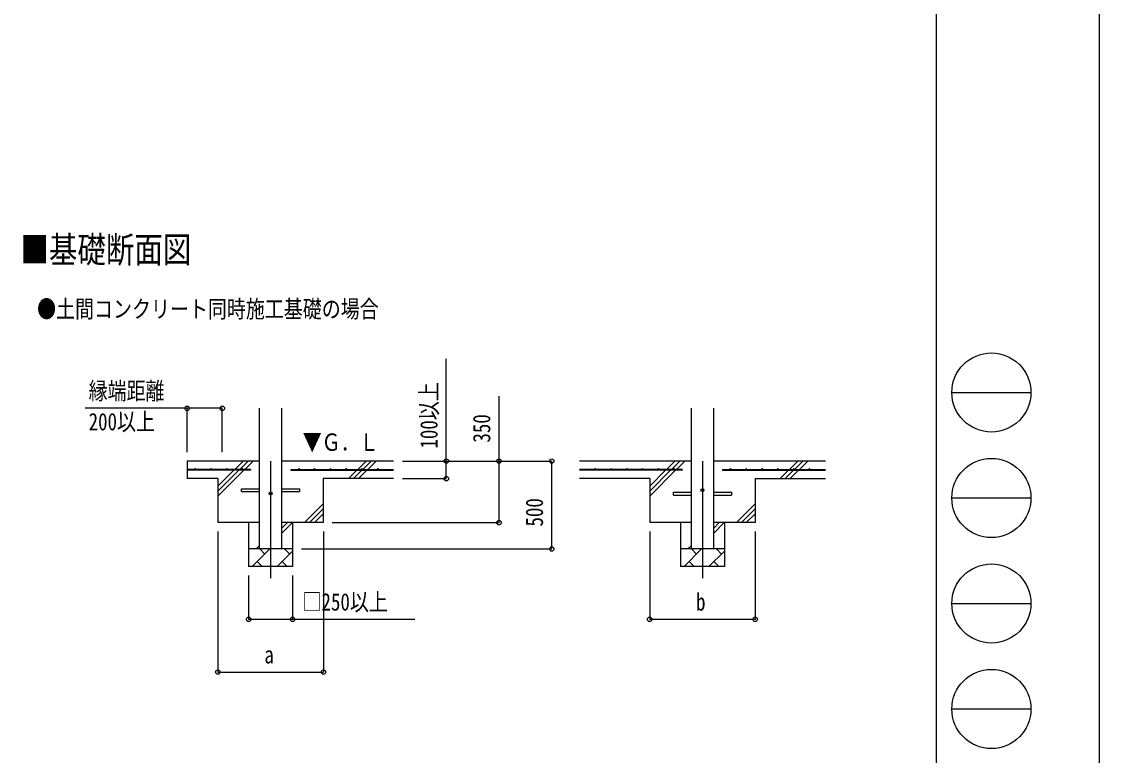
# Model space of a CAD drawing. Units: millimetres, scale not verified. Extents: x -12615 to 12615, y -8910 to 8910.
# Drawn here: x 6481 to 12615, y -4014 to 159 of the extents above; entities that cross this region are included whole.
import ezdxf
from ezdxf.enums import TextEntityAlignment as Align

# ---------------------------------------------------------------- set-up
doc = ezdxf.new("R2010")
doc.units = ezdxf.units.MM
doc.header["$LTSCALE"] = 40
for name, color, linetype in [('0-2_USER1', 3, 'Continuous'), ('0-3_YKK_12', 2, 'Continuous'), ('0-4_YKK_13', 4, 'Continuous'), ('0-5_YKK_A1', 4, 'Continuous'), ('0-6_YKK_D', 6, 'Continuous'), ('0-7_YKK_ZWAK', 7, 'Continuous')]:
    doc.layers.add(name, color=color, linetype=linetype)
doc.styles.add('ＭＳ ゴシック', font='')
doc.styles.get('ＭＳ ゴシック').set_extended_font_data('MS Gothic')

msp = doc.modelspace()

# ---------------------------------------------------------------- linework, layer by layer
at = {"layer": '0-3_YKK_12'}
for p, q in [((7897.9, -2340.08), (7897.9, -3006.03)), ((10355.29, -2340.08), (10355.29, -3006.03))]:
    msp.add_line(p, q, dxfattribs=at)
at = {"layer": '0-4_YKK_13'}
for p, q in [((7732.9, -2497.08), (7835.4, -2497.08)), ((7732.9, -2513.08), (7732.9, -2497.08)), ((7732.9, -2513.08), (7835.4, -2513.08)), ((7960.4, -2497.08), (8062.9, -2497.08)), ((7960.4, -2513.08), (8062.9, -2513.08)), ((8062.9, -2497.08), (8062.9, -2513.08)), ((10190.29, -2517.08), (10292.79, -2517.08)), ((10190.29, -2533.08), (10190.29, -2517.08)), ((10190.29, -2533.08), (10292.79, -2533.08)), ((10417.79, -2517.08), (10520.29, -2517.08)), ((10417.79, -2533.08), (10520.29, -2533.08)), ((10520.29, -2517.08), (10520.29, -2533.08))]:
    msp.add_line(p, q, dxfattribs=at)
for centre in [(10355.29, -2505.08), (7897.9, -2525.08)]:
    msp.add_circle(centre, 8, dxfattribs=at)
at = {"layer": '0-5_YKK_A1'}
for p, q in [((7835.4, -2840.08), (7835.4, -2040.08)), ((7960.4, -2040.08), (7960.4, -2840.08)), ((10292.79, -2840.08), (10292.79, -2040.08)), ((10417.79, -2040.08), (10417.79, -2840.08)), ((7835.4, -2340.08), (7422.9, -2340.08)), ((7422.9, -2340.08), (7422.9, -2440.08)), ((7782.9, -2387.58), (7422.9, -2387.58)), ((7693.83, -2387.58), (7741.33, -2340.08)), ((7722.11, -2387.58), (7769.61, -2340.08)), ((7750.4, -2387.58), (7797.9, -2340.08)), ((7782.9, -2387.58), (7782.9, -2392.58)), ((8597.9, -2340.08), (7960.4, -2340.08)), ((8012.9, -2387.58), (8597.9, -2387.58)), ((8012.9, -2387.58), (8012.9, -2392.58)), ((8393.83, -2387.58), (8441.33, -2340.08)), ((8422.11, -2387.58), (8469.61, -2340.08)), ((8450.4, -2387.58), (8497.9, -2340.08)), ((10292.79, -2340.08), (9655.29, -2340.08)), ((10240.29, -2387.58), (9655.29, -2387.58)), ((10151.22, -2387.58), (10198.72, -2340.08)), ((10179.5, -2387.58), (10227, -2340.08)), ((10207.79, -2387.58), (10255.29, -2340.08)), ((10240.29, -2387.58), (10240.29, -2392.58)), ((11055.29, -2340.08), (10417.79, -2340.08)), ((10470.29, -2387.58), (11055.29, -2387.58)), ((10470.29, -2387.58), (10470.29, -2392.58)), ((10851.22, -2387.58), (10898.72, -2340.08)), ((10879.5, -2387.58), (10927, -2340.08)), ((10907.79, -2387.58), (10955.29, -2340.08)), ((7782.9, -2392.58), (7422.9, -2392.58)), ((7597.9, -2440.08), (7422.9, -2440.08)), ((7597.9, -2540.08), (7745.4, -2392.58)), ((7597.9, -2483.52), (7688.83, -2392.58)), ((7597.9, -2511.8), (7717.11, -2392.58)), ((7597.9, -2440.08), (7597.9, -2690.08)), ((8012.9, -2392.58), (8597.9, -2392.58)), ((8597.9, -2440.08), (8197.9, -2440.08)), ((8197.9, -2440.08), (8197.9, -2690.08)), ((8341.33, -2440.08), (8388.83, -2392.58)), ((8369.61, -2440.08), (8417.11, -2392.58)), ((8397.9, -2440.08), (8445.4, -2392.58)), ((10240.29, -2392.58), (9655.29, -2392.58)), ((10055.29, -2440.08), (9655.29, -2440.08)), ((10055.29, -2540.08), (10202.79, -2392.58)), ((10055.29, -2483.52), (10146.22, -2392.58)), ((10055.29, -2511.8), (10174.5, -2392.58)), ((10055.29, -2440.08), (10055.29, -2690.08)), ((10470.29, -2392.58), (11055.29, -2392.58)), ((10655.29, -2440.08), (10655.29, -2690.08)), ((10655.29, -2440.08), (11055.29, -2440.08)), ((10798.72, -2440.08), (10846.22, -2392.58)), ((10827, -2440.08), (10874.5, -2392.58)), ((10855.29, -2440.08), (10902.79, -2392.58)), ((8091.33, -2690.08), (8197.9, -2583.52)), ((8119.61, -2690.08), (8197.9, -2611.8)), ((10548.72, -2690.08), (10655.29, -2583.52)), ((10577, -2690.08), (10655.29, -2611.8)), ((7835.4, -2690.08), (7597.9, -2690.08)), ((7772.9, -2690.08), (7772.9, -2940.08)), ((7960.4, -2751.75), (8022.07, -2690.08)), ((7960.4, -2723.47), (7993.78, -2690.08)), ((8197.9, -2690.08), (7960.4, -2690.08)), ((8022.9, -2690.08), (8022.9, -2940.08)), ((8147.9, -2690.08), (8197.9, -2640.08)), ((10292.79, -2690.08), (10055.29, -2690.08)), ((10230.29, -2690.08), (10230.29, -2940.08)), ((10417.79, -2751.75), (10479.45, -2690.08)), ((10417.79, -2723.47), (10451.17, -2690.08)), ((10655.29, -2690.08), (10417.79, -2690.08)), ((10480.29, -2690.08), (10480.29, -2940.08)), ((10605.29, -2690.08), (10655.29, -2640.08)), ((7815.5, -2840.08), (7835.4, -2820.18)), ((10272.89, -2840.08), (10292.79, -2820.18)), ((8022.9, -2840.08), (7772.9, -2840.08)), ((7793.63, -2940.08), (7893.63, -2840.08)), ((7865.08, -2868.64), (7836.53, -2840.08)), ((7935.06, -2940.08), (8022.9, -2852.24)), ((8006.5, -2868.64), (7977.95, -2840.08)), ((10480.29, -2840.08), (10230.29, -2840.08)), ((10251.02, -2940.08), (10351.02, -2840.08)), ((10322.47, -2868.64), (10293.92, -2840.08)), ((10392.44, -2940.08), (10480.29, -2852.24)), ((10463.89, -2868.64), (10435.34, -2840.08)), ((8022.9, -2940.08), (7772.9, -2940.08)), ((7822.19, -2911.53), (7850.74, -2940.08)), ((7963.61, -2911.53), (7992.16, -2940.08)), ((10480.29, -2940.08), (10230.29, -2940.08)), ((10279.58, -2911.53), (10308.13, -2940.08)), ((10421, -2911.53), (10449.55, -2940.08))]:
    msp.add_line(p, q, dxfattribs=at)
for centre in [(7467.9, -2385.08), (7557.9, -2385.08), (7647.9, -2385.08), (7737.9, -2385.08), (8057.9, -2385.08), (8147.9, -2385.08), (8237.9, -2385.08), (8327.9, -2385.08), (8417.9, -2385.08), (8507.9, -2385.08), (9745.29, -2385.08), (9835.29, -2385.08), (9925.29, -2385.08), (10015.29, -2385.08), (10105.29, -2385.08), (10195.29, -2385.08), (10515.29, -2385.08), (10605.29, -2385.08), (10695.29, -2385.08), (10785.29, -2385.08), (10875.29, -2385.08), (10965.29, -2385.08)]:
    msp.add_circle(centre, 2.5, dxfattribs=at)
at = {"layer": '0-6_YKK_D'}
for p, q in [((7422.9, -2290.08), (7422.9, -2039.08)), ((7622.9, -2290.08), (7622.9, -2039.08)), ((8647.9, -2340.08), (8898.9, -2340.08)), ((8647.9, -2340.08), (9498.9, -2340.08)), ((8647.9, -2340.08), (9198.9, -2340.08)), ((9497.9, -2840.08), (9497.9, -2340.08)), ((8647.9, -2440.08), (8898.9, -2440.08)), ((8247.9, -2690.08), (9198.9, -2690.08)), ((7597.9, -2740.08), (7597.9, -3541.08)), ((8198.9, -2740.08), (8198.9, -3541.08)), ((10055.29, -2740.08), (10055.29, -3241.08)), ((10655.29, -2740.08), (10655.29, -3241.08)), ((8072.9, -2840.08), (9498.9, -2840.08)), ((7772.9, -2990.08), (7772.9, -3241.08)), ((8022.9, -2990.08), (8022.9, -3241.08)), ((10055.29, -3240.08), (10655.29, -3240.08)), ((7597.9, -3540.08), (8198.9, -3540.08))]:
    msp.add_line(p, q, dxfattribs=at)
for points in [[(8897.9, -2440.08), (8897.9, -2340.08), (8897.9, -1759.48)], [(9197.9, -2690.08), (9197.9, -2340.08), (9197.9, -1970.26)], [(7622.9, -2040.08), (7422.9, -2040.08), (6842.3, -2040.08)], [(7772.9, -3240.08), (8022.9, -3240.08), (8718.7, -3240.08)]]:
    msp.add_lwpolyline(points, dxfattribs=at)
for centre in [(7422.9, -2040.08), (7622.9, -2040.08), (8897.9, -2340.08), (9197.9, -2340.08), (9497.9, -2340.08), (8897.9, -2440.08), (9197.9, -2690.08), (9497.9, -2840.08), (7772.9, -3240.08), (8022.9, -3240.08), (10055.29, -3240.08), (10655.29, -3240.08), (7597.9, -3540.08), (8198.9, -3540.08)]:
    msp.add_circle(centre, 12.75, dxfattribs=at)
at = {"layer": '0-7_YKK_ZWAK'}
for p, q in [((11685.06, 8325), (11685.06, -7575)), ((11775.06, -1950), (12225.06, -1950)), ((11775.06, -2550), (12225.06, -2550)), ((11775.06, -3150), (12225.06, -3150)), ((11775.06, -3750), (12225.06, -3750))]:
    msp.add_line(p, q, dxfattribs=at)
msp.add_lwpolyline([(-12615, -8910), (12615, -8910), (12615, 8910), (-12615, 8910)], close=True, dxfattribs=at)
for centre in [(12000.06, -1950), (12000.06, -2550), (12000.06, -3150), (12000.06, -3750)]:
    msp.add_circle(centre, 225, dxfattribs=at)

# ---------------------------------------------------------------- texts
at = {"layer": '0-2_USER1', "style": 'ＭＳ ゴシック', "width": 0.8}
for s, height, p in [('■基礎断面図', 148.5, (6474.26, -1256.35)), ('●土間コンクリート同時施工基礎の場合', 98.97, (6569.01, -1554.26))]:
    msp.add_text(s, height=height, dxfattribs=at).set_placement(p, align=Align.BOTTOM_LEFT)
at = {"layer": '0-5_YKK_A1', "style": 'ＭＳ ゴシック', "width": 0.8}
msp.add_text('▼Ｇ．Ｌ', height=98.97, dxfattribs=at).set_placement((8080.64, -2311.63), align=Align.BOTTOM_LEFT)
at = {"layer": '0-6_YKK_D', "style": 'ＭＳ ゴシック', "width": 0.8}
for s, p in [('縁端距離', (6862.3, -2020.08)), ('200以上', (6862.3, -2195.08)), ('□250以上', (8079.5, -3220.08)), ('b', (10319.29, -3220.08)), ('a', (7862.4, -3520.08))]:
    msp.add_text(s, height=98.97, dxfattribs=at).set_placement(p, align=Align.BOTTOM_LEFT)
for s, p in [('100以上', (8877.9, -2269.08)), ('350', (9177.9, -2235.06)), ('500', (9477.9, -2712.48))]:
    msp.add_text(s, height=98.97, rotation=90, dxfattribs=at).set_placement(p, align=Align.BOTTOM_LEFT)

doc.saveas('drawing.dxf')
